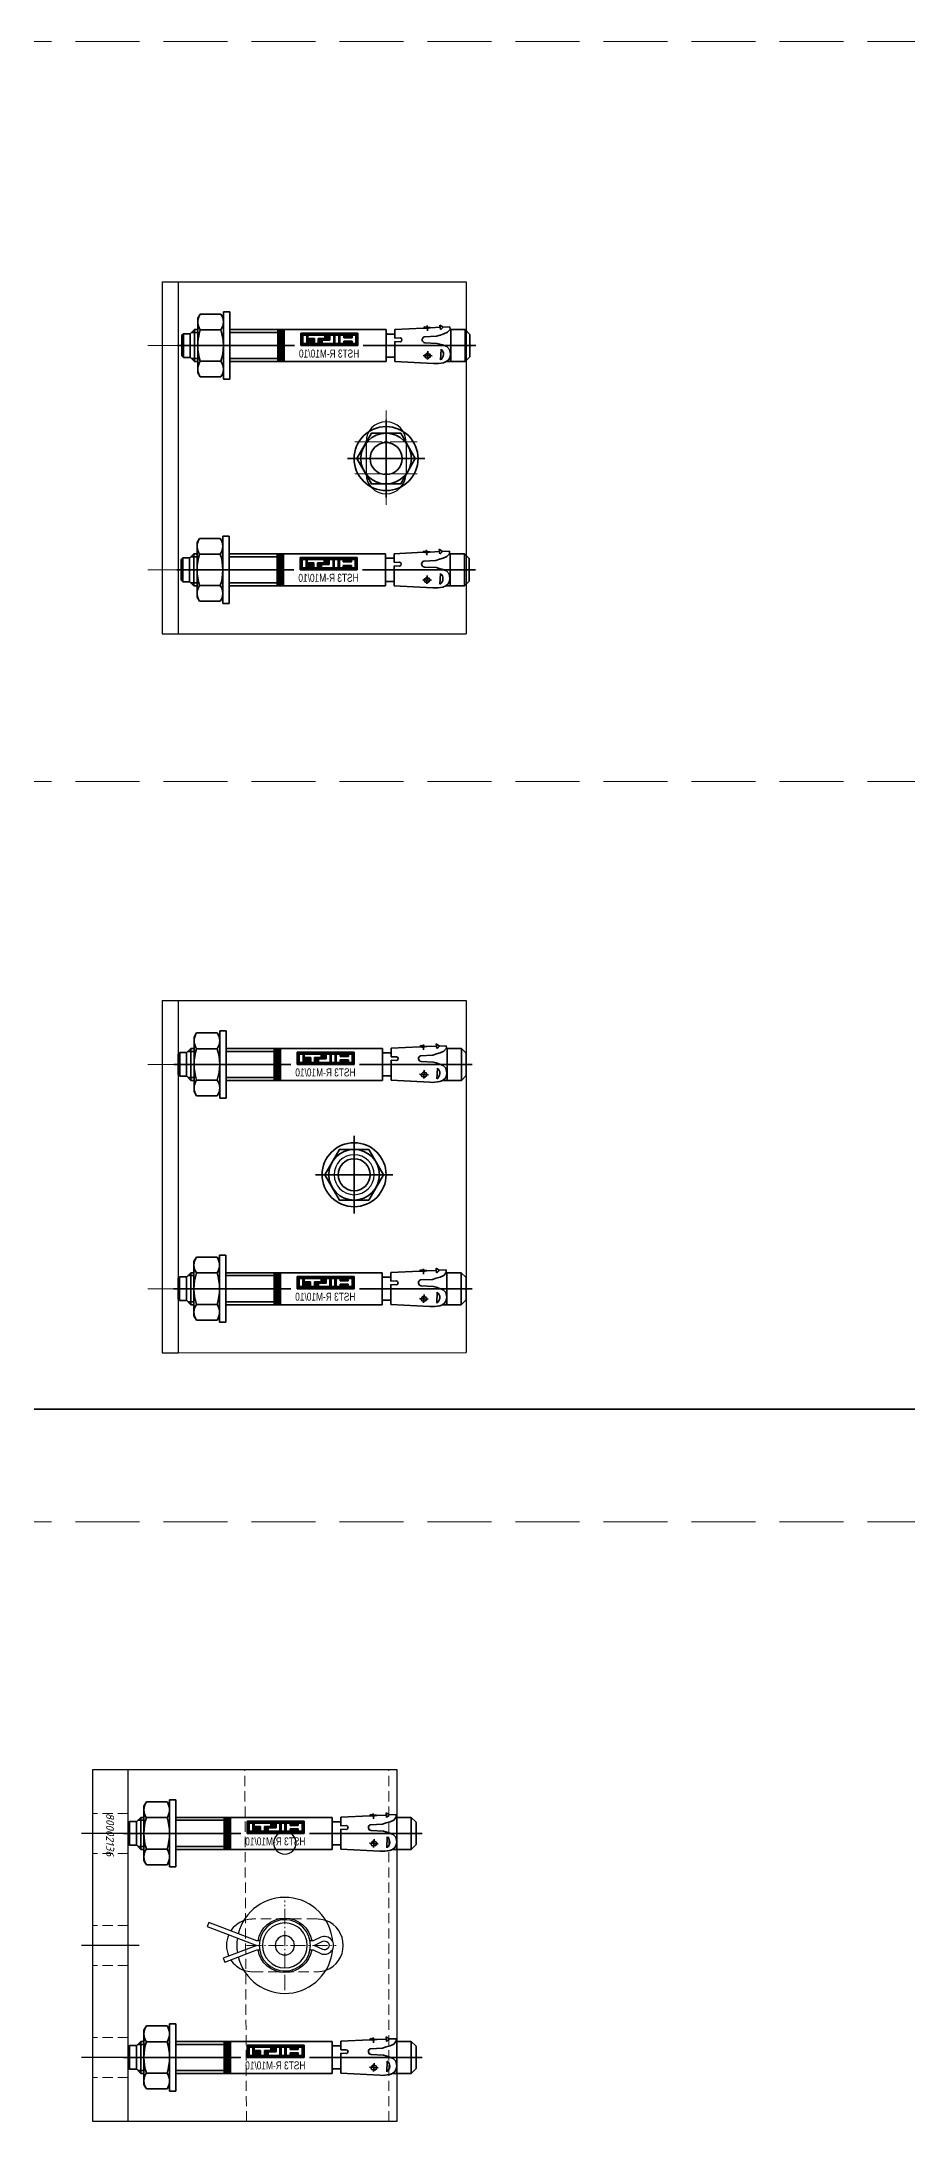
# Model space of a CAD drawing. Header units: millimetres. Extents: x -29692 to 34729, y -8412 to 43293.
# Drawn here: x -9580 to -9309, y -223 to 427 of the extents above; entities that cross this region are included whole.
import ezdxf
from ezdxf.enums import TextEntityAlignment as Align

# ---------------------------------------------------------------- set-up
doc = ezdxf.new("R2010")
doc.units = ezdxf.units.MM
for name, pattern in [('ACAD_ISO10W100', [18, 12, -3, 0, -3]), ('CENTER2', [28.575, 19.05, -3.175, 3.175, -3.175]), ('gen7a', [6.875, 4.75, -0.875, 0.375, -0.875]), ('HIDDEN2', [4.7625, 3.175, -1.5875]), ('JIS_02_4.0', [5.5, 4, -1.5])]:
    doc.linetypes.add(name, pattern=pattern)
doc.layers.get('Defpoints').update_dxf_attribs({"color": 4, "lineweight": 35})
for name, color, linetype, lineweight in [('_0_001_Профили', 150, 'Continuous', 35), ('_MB_hidden_0.09', 125, 'HIDDEN2', 9), ('_MB_osie_0.09', 51, 'gen7a', 9)]:
    doc.layers.add(name, color=color, linetype=linetype, lineweight=lineweight)
doc.layers.add('_0_007_Кронштейны_01', color=30, linetype='Continuous')
doc.layers.add('_0_023 _Линия_04', color=96, linetype='JIS_02_4.0', lineweight=9, plot=False)
doc.styles.add('_DZ_2.5', font='isocpeui.ttf', dxfattribs={"height": 2.5})
doc.styles.add('_DZ_3.2', font='isocpeui.ttf', dxfattribs={"height": 3.2})
doc.styles.get("Standard").update_dxf_attribs({"font": 'arial.ttf'})
doc.linetypes.add('PSK_Weld_09', pattern='A,1.499999,1e-06,[130,ltypeshp.shx,S=0.75,R=0,X=0,Y=0.75],0', length=1.5)

# ---------------------------------------------------------------- blocks, each defined once
blk = doc.blocks.new('*U245')
at = {"layer": '_0_007_Кронштейны_01', "color": 0, "linetype": 'ACAD_ISO10W100', "lineweight": 5, "transparency": 16777216}
for p, q in [((0, 1.25), (0, 9.75)), ((-9.75, 0), (-1.25, 0)), ((1.25, 0), (9.75, 0)), ((0, -9.75), (0, -1.25))]:
    blk.add_line(p, q, dxfattribs=at)
at = {"layer": '_0_007_Кронштейны_01', "color": 0, "linetype": 'Continuous', "lineweight": 5, "transparency": 16777216}
for p, q in [((-0.625, 0), (0.625, 0)), ((0, -0.625), (0, 0.625))]:
    blk.add_line(p, q, dxfattribs=at)
blk = doc.blocks.new('*U246')
at = {"layer": '_0_007_Кронштейны_01', "color": 0, "linetype": 'ACAD_ISO10W100', "lineweight": 5, "transparency": 16777216}
for p, q in [((0, 1.25), (0, 9.75)), ((-9.75, 0), (-1.25, 0)), ((1.25, 0), (9.75, 0)), ((0, -9.75), (0, -1.25))]:
    blk.add_line(p, q, dxfattribs=at)
at = {"layer": '_0_007_Кронштейны_01', "color": 0, "linetype": 'Continuous', "lineweight": 5, "transparency": 16777216}
for p, q in [((-0.625, 0), (0.625, 0)), ((0, -0.625), (0, 0.625))]:
    blk.add_line(p, q, dxfattribs=at)
blk = doc.blocks.new('80002132_95мм_Б1')
at = {"layer": '_0_007_Кронштейны_01'}
for p, q in [((4.48, 110.05), (99.44, 110.05)), ((68.19, 60.02), (68.19, 50.02)), ((80.69, 60.02), (80.69, 50.02)), ((4.44, 0), (99.44, 0.05)), ((4.44, 0), (9.44, 0))]:
    blk.add_line(p, q, dxfattribs=at)
at = {"layer": '_0_007_Кронштейны_01', "color": 3, "linetype": 'ACAD_ISO10W100', "lineweight": 5}
for p, q in [((0.02, 90.09), (16.78, 90.1)), ((0.02, 20.02), (16.78, 20.01))]:
    blk.add_line(p, q, dxfattribs=at)
at = {"layer": '_0_007_Кронштейны_01'}
for points in [[(4.48, 110.05), (4.44, 0)], [(9.48, 110.05), (9.44, 0)], [(99.44, 110.05), (99.44, 0.05)]]:
    blk.add_lwpolyline(points, dxfattribs=at)
at = {"layer": '_0_007_Кронштейны_01', "linetype": 'PSK_Weld_09'}
blk.add_lwpolyline([(9.48, 110.05), (9.44, 0)], dxfattribs=at)
at = {"layer": '_0_007_Кронштейны_01'}
for centre, start, end in [((74.44, 60.02), 0, 180), ((74.44, 50.02), 180, 0)]:
    blk.add_arc(centre, 6.25, start, end, dxfattribs=at)
at = {"layer": '_0_007_Кронштейны_01', "color": 3, "linetype": 'ACAD_ISO10W100', "lineweight": 5}
for name, p in [('*U245', (74.44, 60.02)), ('*U246', (74.44, 50.02))]:
    blk.add_blockref(name, p, dxfattribs=at)
blk = doc.blocks.new('*U346')
at = {"layer": '_0_007_Кронштейны_01', "color": 0, "linetype": 'ACAD_ISO10W100', "lineweight": 5, "transparency": 16777216}
for p, q in [((0, 1.25), (0, 9.75)), ((-9.75, 0), (-1.25, 0)), ((1.25, 0), (9.75, 0)), ((0, -9.75), (0, -1.25))]:
    blk.add_line(p, q, dxfattribs=at)
at = {"layer": '_0_007_Кронштейны_01', "color": 0, "linetype": 'Continuous', "lineweight": 5, "transparency": 16777216}
for p, q in [((-0.625, 0), (0.625, 0)), ((0, -0.625), (0, 0.625))]:
    blk.add_line(p, q, dxfattribs=at)
blk = doc.blocks.new('80002135_95мм_Б1')
at = {"layer": '_0_007_Кронштейны_01'}
for p, q in [((0.04, 110.05), (95, 110.05)), ((0, 0), (95, 0.05)), ((0, 0), (5, 0))]:
    blk.add_line(p, q, dxfattribs=at)
at = {"layer": '_0_007_Кронштейны_01', "color": 3, "linetype": 'ACAD_ISO10W100', "lineweight": 5}
for p, q in [((-4.41, 90.09), (12.34, 90.1)), ((-4.41, 20.01), (12.34, 20.01))]:
    blk.add_line(p, q, dxfattribs=at)
at = {"layer": '_0_007_Кронштейны_01'}
for points in [[(0.04, 110.05), (0, 0)], [(5.04, 110.05), (5, 0)], [(95, 110.05), (95, 0.05)]]:
    blk.add_lwpolyline(points, dxfattribs=at)
at = {"layer": '_0_007_Кронштейны_01', "linetype": 'PSK_Weld_09'}
blk.add_lwpolyline([(5.04, 110.05), (5, 0)], dxfattribs=at)
at = {"layer": '_0_007_Кронштейны_01'}
for start, end in [(0, 180), (180, 0)]:
    blk.add_arc((60.02, 55.62), 6.25, start, end, dxfattribs=at)
at = {"layer": '_0_007_Кронштейны_01', "color": 3, "linetype": 'ACAD_ISO10W100', "lineweight": 5}
blk.add_blockref('*U346', (60.02, 55.62), dxfattribs=at)
blk = doc.blocks.new('*U1012')
at = {"color": 0, "linetype": 'ByBlock', "lineweight": -2}
for p, q in [((-10, 8.5), (-9.24, 9.82)), ((-10, -8.5), (-10, 8.5)), ((-2.76, 9.82), (-9.24, 9.82)), ((-2, 8.5), (-2.76, 9.82)), ((0, 10.5), (-2, 10.5)), ((-2, -10.5), (-2, 10.5)), ((0, -10.5), (0, 10.5)), ((-16.36, 0), (20.25, 0)), ((-14.98, 3.2), (-14.48, 3.7)), ((-14.98, 3.2), (-14.98, -3.2)), ((-14.48, 3.7), (-12.38, 3.7)), ((-14.48, -3.7), (-14.48, 3.7)), ((-11, 5), (-12.38, 3.62)), ((-12.38, 3.62), (-12.38, -3.62)), ((0, 0), (-12, 0)), ((-11.92, 4.08), (-10, 4.08)), ((-11, 5), (-11, -5)), ((-10, 5), (-11, 5)), ((-2.76, 4.91), (-9.24, 4.91)), ((48.82, 5), (0, 5)), ((0, 4.08), (15.02, 4.08)), ((15.02, 4.9), (15.12, 5)), ((15.27, 5), (15.02, 4.75)), ((15.02, 4.61), (15.41, 5)), ((15.55, 5), (15.02, 4.47)), ((15.02, 4.33), (15.69, 5)), ((15.83, 5), (15.02, 4.19)), ((15.02, 4.05), (15.97, 5)), ((16.11, 5), (15.02, 3.91)), ((15.02, 3.76), (16.26, 5)), ((16.4, 5), (15.02, 3.62)), ((15.02, 3.48), (16.54, 5)), ((16.68, 5), (15.02, 3.34)), ((15.02, 3.2), (16.82, 5)), ((16.96, 5), (15.02, 3.06)), ((15.02, 5), (15.02, -5)), ((15.02, 2.92), (17.02, 4.92)), ((17.02, 4.78), (15.02, 2.78)), ((15.02, 2.63), (17.02, 4.63)), ((17.02, 4.49), (15.02, 2.49)), ((15.02, 2.35), (17.02, 4.35)), ((17.02, 4.21), (15.02, 2.21)), ((15.02, 2.07), (17.02, 4.07)), ((17.02, 3.93), (15.02, 1.93)), ((15.02, 1.79), (17.02, 3.79)), ((17.02, 3.64), (15.02, 1.64)), ((15.02, 1.5), (17.02, 3.5)), ((17.02, 3.36), (15.02, 1.36)), ((15.02, 1.22), (17.02, 3.22)), ((17.02, 3.08), (15.02, 1.08)), ((15.02, 0.94), (17.02, 2.94)), ((17.02, 2.8), (15.02, 0.8)), ((15.02, 0.65), (17.02, 2.65)), ((17.02, 2.51), (15.02, 0.51)), ((15.02, 0.37), (17.02, 2.37)), ((17.02, 2.23), (15.02, 0.23)), ((15.02, 0.09), (17.02, 2.09)), ((17.02, 1.95), (15.02, -0.05)), ((15.02, -0.19), (17.02, 1.81)), ((17.02, 1.66), (15.02, -0.34)), ((15.02, -0.48), (17.02, 1.52)), ((17.02, 1.38), (15.02, -0.62)), ((15.02, -0.76), (17.02, 1.24)), ((17.02, 1.1), (15.02, -0.9)), ((15.02, -1.04), (17.02, 0.96)), ((17.02, 0.82), (15.02, -1.18)), ((15.02, -1.33), (17.02, 0.67)), ((17.02, 0.53), (15.02, -1.47)), ((15.02, -1.61), (17.02, 0.39)), ((17.02, 0.25), (15.02, -1.75)), ((15.02, -1.89), (17.02, 0.11)), ((17.02, 5), (17.02, -5)), ((48.82, 5), (48.82, -5)), ((48.82, -3.99), (48.82, 3.99)), ((51.55, 3.6), (49.2, 3.6)), ((63.67, 5.59), (51.55, 4.96)), ((51.55, -1.28), (51.55, 4.96)), ((63.2, 3.24), (60.47, 3.1)), ((61.89, 1.78), (61.75, 4.41)), ((66.01, 1.13), (65.84, 4.48)), ((73.52, 5), (67.73, 5)), ((69.03, 5), (69.03, -5)), ((75.02, 3.5), (73.52, 5)), ((73.52, -5), (73.52, 5)), ((75.02, -3.5), (75.02, 3.5)), ((-14.48, -3.7), (-14.98, -3.2)), ((-14.48, -3.7), (-12.38, -3.7)), ((-11, -5), (-12.38, -3.62)), ((-11.92, -4.08), (-10, -4.08)), ((-10, -5), (-11, -5)), ((-2.76, -4.91), (-9.24, -4.91)), ((0, -4.08), (15.02, -4.08)), ((48.82, -5), (0, -5)), ((17.02, -0.03), (15.02, -2.03)), ((15.02, -2.17), (17.02, -0.17)), ((17.02, -0.32), (15.02, -2.32)), ((15.02, -2.46), (17.02, -0.46)), ((17.02, -0.6), (15.02, -2.6)), ((15.02, -2.74), (17.02, -0.74)), ((17.02, -0.88), (15.02, -2.88)), ((15.02, -3.02), (17.02, -1.02)), ((17.02, -1.16), (15.02, -3.16)), ((15.02, -3.31), (17.02, -1.31)), ((17.02, -1.45), (15.02, -3.45)), ((15.02, -3.59), (17.02, -1.59)), ((17.02, -1.73), (15.02, -3.73)), ((15.02, -3.87), (17.02, -1.87)), ((17.02, -2.01), (15.02, -4.01)), ((15.02, -4.15), (17.02, -2.15)), ((17.02, -2.3), (15.02, -4.3)), ((15.02, -4.44), (17.02, -2.44)), ((17.02, -2.58), (15.02, -4.58)), ((15.02, -4.72), (17.02, -2.72)), ((17.02, -2.86), (15.02, -4.86)), ((15.02, -5), (17.02, -3)), ((17.02, -3.14), (15.16, -5)), ((15.31, -5), (17.02, -3.29)), ((17.02, -3.43), (15.45, -5)), ((15.59, -5), (17.02, -3.57)), ((17.02, -3.71), (15.73, -5)), ((15.87, -5), (17.02, -3.85)), ((17.02, -3.99), (16.01, -5)), ((16.15, -5), (17.02, -4.13)), ((17.02, -4.28), (16.3, -5)), ((16.44, -5), (17.02, -4.42)), ((17.02, -4.56), (16.58, -5)), ((16.72, -5), (17.02, -4.7)), ((17.02, -4.84), (16.86, -5)), ((17, -5), (17.02, -4.98)), ((40.04, 0), (22.2, 0)), ((22.2, 0), (22.2, -3.84)), ((40.04, -3.84), (22.2, -3.84)), ((22.21, -3.84), (22.21, 0)), ((22.28, 0), (22.28, -3.84)), ((22.34, -3.84), (22.34, 0)), ((22.41, 0), (22.41, -3.84)), ((22.47, -3.84), (22.47, 0)), ((22.53, 0), (22.53, -3.84)), ((22.6, -3.84), (22.6, 0)), ((22.66, 0), (22.66, -3.84)), ((22.73, -3.84), (22.73, 0)), ((22.79, 0), (22.79, -3.84)), ((24.04, -0.64), (22.84, -0.64)), ((22.84, -0.64), (22.84, -3.2)), ((24.04, -3.2), (22.84, -3.2)), ((22.85, -0.64), (22.85, 0)), ((22.85, -3.84), (22.85, -3.2)), ((22.92, 0), (22.92, -0.64)), ((22.92, -3.2), (22.92, -3.84)), ((22.98, -0.64), (22.98, 0)), ((22.98, -3.84), (22.98, -3.2)), ((23.05, 0), (23.05, -0.64)), ((23.05, -3.2), (23.05, -3.84)), ((23.11, -0.64), (23.11, 0)), ((23.11, -3.84), (23.11, -3.2)), ((23.17, 0), (23.17, -0.64)), ((23.17, -3.2), (23.17, -3.84)), ((23.24, -0.64), (23.24, 0)), ((23.24, -3.84), (23.24, -3.2)), ((23.3, 0), (23.3, -0.64)), ((23.3, -3.2), (23.3, -3.84)), ((23.37, -0.64), (23.37, 0)), ((23.37, -3.84), (23.37, -3.2)), ((23.43, 0), (23.43, -0.64)), ((23.43, -3.2), (23.43, -3.84)), ((23.49, -0.64), (23.49, 0)), ((23.49, -3.84), (23.49, -3.2)), ((23.56, 0), (23.56, -0.64)), ((23.56, -3.2), (23.56, -3.84)), ((23.62, -0.64), (23.62, 0)), ((23.62, -3.84), (23.62, -3.2)), ((23.69, 0), (23.69, -0.64)), ((23.69, -3.2), (23.69, -3.84)), ((23.75, -0.64), (23.75, 0)), ((23.75, -3.84), (23.75, -3.2)), ((23.81, 0), (23.81, -0.64)), ((23.81, -3.2), (23.81, -3.84)), ((23.88, -0.64), (23.88, 0)), ((23.88, -3.84), (23.88, -3.2)), ((23.94, 0), (23.94, -0.64)), ((23.94, -3.2), (23.94, -3.84)), ((24.01, -0.64), (24.01, 0)), ((24.01, -3.84), (24.01, -3.2)), ((24.04, -0.64), (24.04, -3.2)), ((24.07, 0), (24.07, -3.84)), ((24.13, -3.84), (24.13, 0)), ((24.2, 0), (24.2, -3.84)), ((24.26, -3.84), (24.26, 0)), ((24.33, 0), (24.33, -3.84)), ((24.39, -3.84), (24.39, 0)), ((24.42, -2.15), (24.42, -3.2)), ((26.45, -2.15), (24.42, -2.15)), ((29.69, -3.2), (24.42, -3.2)), ((24.45, 0), (24.45, -2.15)), ((24.45, -3.2), (24.45, -3.84)), ((24.52, -2.15), (24.52, 0)), ((24.52, -3.84), (24.52, -3.2)), ((24.58, 0), (24.58, -2.15)), ((24.58, -3.2), (24.58, -3.84)), ((24.65, -2.15), (24.65, 0)), ((24.65, -3.84), (24.65, -3.2)), ((24.71, 0), (24.71, -2.15)), ((24.71, -3.2), (24.71, -3.84)), ((24.77, -2.15), (24.77, 0)), ((24.77, -3.84), (24.77, -3.2)), ((24.84, 0), (24.84, -2.15)), ((24.84, -3.2), (24.84, -3.84)), ((24.9, -2.15), (24.9, 0)), ((24.9, -3.84), (24.9, -3.2)), ((24.97, 0), (24.97, -2.15)), ((24.97, -3.2), (24.97, -3.84)), ((25.03, -2.15), (25.03, 0)), ((25.03, -3.84), (25.03, -3.2)), ((25.09, 0), (25.09, -2.15)), ((25.09, -3.2), (25.09, -3.84)), ((25.16, -2.15), (25.16, 0)), ((25.16, -3.84), (25.16, -3.2)), ((25.22, 0), (25.22, -2.15)), ((25.22, -3.2), (25.22, -3.84)), ((25.29, -2.15), (25.29, 0)), ((25.29, -3.84), (25.29, -3.2)), ((25.35, 0), (25.35, -2.15)), ((25.35, -3.2), (25.35, -3.84)), ((25.41, -2.15), (25.41, 0)), ((25.41, -3.84), (25.41, -3.2)), ((25.48, 0), (25.48, -2.15)), ((25.48, -3.2), (25.48, -3.84)), ((25.54, -2.15), (25.54, 0)), ((25.54, -3.84), (25.54, -3.2)), ((25.61, 0), (25.61, -2.15)), ((25.61, -3.2), (25.61, -3.84)), ((25.67, -2.15), (25.67, 0)), ((25.67, -3.84), (25.67, -3.2)), ((25.73, 0), (25.73, -2.15)), ((25.73, -3.2), (25.73, -3.84)), ((25.8, -2.15), (25.8, 0)), ((25.8, -3.84), (25.8, -3.2)), ((25.86, 0), (25.86, -2.15)), ((25.86, -3.2), (25.86, -3.84)), ((25.93, -2.15), (25.93, 0)), ((25.93, -3.84), (25.93, -3.2)), ((25.99, 0), (25.99, -2.15)), ((25.99, -3.2), (25.99, -3.84)), ((26.05, -2.15), (26.05, 0)), ((26.05, -3.84), (26.05, -3.2)), ((26.12, 0), (26.12, -2.15)), ((26.12, -3.2), (26.12, -3.84)), ((26.18, -2.15), (26.18, 0)), ((26.18, -3.84), (26.18, -3.2)), ((26.25, 0), (26.25, -2.15)), ((26.25, -3.2), (26.25, -3.84)), ((26.31, -2.15), (26.31, 0)), ((26.31, -3.84), (26.31, -3.2)), ((26.37, 0), (26.37, -2.15)), ((26.37, -3.2), (26.37, -3.84)), ((26.44, -2.15), (26.44, 0)), ((26.44, -3.84), (26.44, -3.2)), ((26.45, -0.64), (26.45, -2.15)), ((27.65, -0.64), (26.45, -0.64)), ((26.5, 0), (26.5, -0.64)), ((26.5, -3.2), (26.5, -3.84)), ((26.57, -0.64), (26.57, 0)), ((26.57, -3.84), (26.57, -3.2)), ((26.63, 0), (26.63, -0.64)), ((26.63, -3.2), (26.63, -3.84)), ((26.69, -0.64), (26.69, 0)), ((26.69, -3.84), (26.69, -3.2)), ((26.76, 0), (26.76, -0.64)), ((26.76, -3.2), (26.76, -3.84)), ((26.82, -0.64), (26.82, 0)), ((26.82, -3.84), (26.82, -3.2)), ((26.89, 0), (26.89, -0.64)), ((26.89, -3.2), (26.89, -3.84)), ((26.95, -0.64), (26.95, 0)), ((26.95, -3.84), (26.95, -3.2)), ((27.01, 0), (27.01, -0.64)), ((27.01, -3.2), (27.01, -3.84)), ((27.08, -0.64), (27.08, 0)), ((27.08, -3.84), (27.08, -3.2)), ((27.14, 0), (27.14, -0.64)), ((27.14, -3.2), (27.14, -3.84)), ((27.21, -0.64), (27.21, 0)), ((27.21, -3.84), (27.21, -3.2)), ((27.27, 0), (27.27, -0.64)), ((27.27, -3.2), (27.27, -3.84)), ((27.33, -0.64), (27.33, 0)), ((27.33, -3.84), (27.33, -3.2)), ((27.4, 0), (27.4, -0.64)), ((27.4, -3.2), (27.4, -3.84)), ((27.46, -0.64), (27.46, 0)), ((27.46, -3.84), (27.46, -3.2)), ((27.53, 0), (27.53, -0.64)), ((27.53, -3.2), (27.53, -3.84)), ((27.59, -0.64), (27.59, 0)), ((27.59, -3.84), (27.59, -3.2)), ((27.65, 0), (27.65, -0.64)), ((27.65, -0.64), (27.65, -2.15)), ((29.69, -2.15), (27.65, -2.15)), ((27.65, -3.2), (27.65, -3.84)), ((27.72, -2.15), (27.72, 0)), ((27.72, -3.84), (27.72, -3.2)), ((27.78, 0), (27.78, -2.15)), ((27.78, -3.2), (27.78, -3.84)), ((27.85, -2.15), (27.85, 0)), ((27.85, -3.84), (27.85, -3.2)), ((27.91, 0), (27.91, -2.15)), ((27.91, -3.2), (27.91, -3.84)), ((27.97, -2.15), (27.97, 0)), ((27.97, -3.84), (27.97, -3.2)), ((28.04, 0), (28.04, -2.15)), ((28.04, -3.2), (28.04, -3.84)), ((28.1, -2.15), (28.1, 0)), ((28.1, -3.84), (28.1, -3.2)), ((28.17, 0), (28.17, -2.15)), ((28.17, -3.2), (28.17, -3.84)), ((28.23, -2.15), (28.23, 0)), ((28.23, -3.84), (28.23, -3.2)), ((28.29, 0), (28.29, -2.15)), ((28.29, -3.2), (28.29, -3.84)), ((28.36, -2.15), (28.36, 0)), ((28.36, -3.84), (28.36, -3.2)), ((28.42, 0), (28.42, -2.15)), ((28.42, -3.2), (28.42, -3.84)), ((28.49, -2.15), (28.49, 0)), ((28.49, -3.84), (28.49, -3.2)), ((28.55, 0), (28.55, -2.15)), ((28.55, -3.2), (28.55, -3.84)), ((28.61, -2.15), (28.61, 0)), ((28.61, -3.84), (28.61, -3.2)), ((28.68, 0), (28.68, -2.15)), ((28.68, -3.2), (28.68, -3.84)), ((28.74, -2.15), (28.74, 0)), ((28.74, -3.84), (28.74, -3.2)), ((28.81, 0), (28.81, -2.15)), ((28.81, -3.2), (28.81, -3.84)), ((28.86, -0.64), (28.86, -1.69)), ((32.47, -0.64), (28.86, -0.64)), ((28.86, -1.69), (31.27, -1.69)), ((28.87, -0.64), (28.87, 0)), ((28.87, -2.15), (28.87, -1.69)), ((28.87, -3.84), (28.87, -3.2)), ((28.93, 0), (28.93, -0.64)), ((28.93, -1.69), (28.93, -2.15)), ((28.93, -3.2), (28.93, -3.84)), ((29, -0.64), (29, 0)), ((29, -2.15), (29, -1.69)), ((29, -3.84), (29, -3.2)), ((29.06, 0), (29.06, -0.64)), ((29.06, -1.69), (29.06, -2.15)), ((29.06, -3.2), (29.06, -3.84)), ((29.13, -0.64), (29.13, 0)), ((29.13, -2.15), (29.13, -1.69)), ((29.13, -3.84), (29.13, -3.2)), ((29.19, 0), (29.19, -0.64)), ((29.19, -1.69), (29.19, -2.15)), ((29.19, -3.2), (29.19, -3.84)), ((29.25, -0.64), (29.25, 0)), ((29.25, -2.15), (29.25, -1.69)), ((29.25, -3.84), (29.25, -3.2)), ((29.32, 0), (29.32, -0.64)), ((29.32, -1.69), (29.32, -2.15)), ((29.32, -3.2), (29.32, -3.84)), ((29.38, -0.64), (29.38, 0)), ((29.38, -2.15), (29.38, -1.69)), ((29.38, -3.84), (29.38, -3.2)), ((29.45, 0), (29.45, -0.64)), ((29.45, -1.69), (29.45, -2.15)), ((29.45, -3.2), (29.45, -3.84)), ((29.51, -0.64), (29.51, 0)), ((29.51, -2.15), (29.51, -1.69)), ((29.51, -3.84), (29.51, -3.2)), ((29.57, 0), (29.57, -0.64)), ((29.57, -1.69), (29.57, -2.15)), ((29.57, -3.2), (29.57, -3.84)), ((29.64, -0.64), (29.64, 0)), ((29.64, -2.15), (29.64, -1.69)), ((29.64, -3.84), (29.64, -3.2)), ((29.69, -2.15), (29.69, -3.2)), ((29.7, 0), (29.7, -0.64)), ((29.7, -1.69), (29.7, -3.84)), ((29.77, -0.64), (29.77, 0)), ((29.77, -3.84), (29.77, -1.69)), ((29.83, 0), (29.83, -0.64)), ((29.83, -1.69), (29.83, -3.84)), ((29.89, -0.64), (29.89, 0)), ((29.89, -3.84), (29.89, -1.69)), ((29.96, 0), (29.96, -0.64)), ((29.96, -1.69), (29.96, -3.84)), ((30.02, -0.64), (30.02, 0)), ((30.02, -3.84), (30.02, -1.69)), ((30.09, 0), (30.09, -0.64)), ((30.09, -1.69), (30.09, -3.84)), ((30.15, -0.64), (30.15, 0)), ((30.15, -3.84), (30.15, -1.69)), ((30.21, 0), (30.21, -0.64)), ((30.21, -1.69), (30.21, -3.84)), ((30.28, -0.64), (30.28, 0)), ((30.28, -3.84), (30.28, -1.69)), ((30.34, 0), (30.34, -0.64)), ((30.34, -1.69), (30.34, -3.84)), ((30.41, -0.64), (30.41, 0)), ((30.41, -3.84), (30.41, -1.69)), ((30.47, 0), (30.47, -0.64)), ((30.47, -1.69), (30.47, -3.84)), ((30.53, -0.64), (30.53, 0)), ((30.53, -3.84), (30.53, -1.69)), ((30.6, 0), (30.6, -0.64)), ((30.6, -1.69), (30.6, -3.84)), ((30.66, -0.64), (30.66, 0)), ((30.66, -3.84), (30.66, -1.69)), ((30.73, 0), (30.73, -0.64)), ((30.73, -1.69), (30.73, -3.84)), ((30.79, -0.64), (30.79, 0)), ((30.79, -3.84), (30.79, -1.69)), ((30.85, 0), (30.85, -0.64)), ((30.85, -1.69), (30.85, -3.84)), ((30.92, -0.64), (30.92, 0)), ((30.92, -3.84), (30.92, -1.69)), ((30.98, 0), (30.98, -0.64)), ((30.98, -1.69), (30.98, -3.84)), ((31.05, -0.64), (31.05, 0)), ((31.05, -3.84), (31.05, -1.69)), ((31.11, 0), (31.11, -0.64)), ((31.11, -1.69), (31.11, -3.84)), ((31.17, -0.64), (31.17, 0)), ((31.17, -3.84), (31.17, -1.69)), ((31.24, 0), (31.24, -0.64)), ((31.24, -1.69), (31.24, -3.84)), ((31.27, -1.69), (31.27, -3.2)), ((32.47, -3.2), (31.27, -3.2)), ((31.3, -0.64), (31.3, 0)), ((31.3, -3.84), (31.3, -3.2)), ((31.37, 0), (31.37, -0.64)), ((31.37, -3.2), (31.37, -3.84)), ((31.43, -0.64), (31.43, 0)), ((31.43, -3.84), (31.43, -3.2)), ((31.49, 0), (31.49, -0.64)), ((31.49, -3.2), (31.49, -3.84)), ((31.56, -0.64), (31.56, 0)), ((31.56, -3.84), (31.56, -3.2)), ((31.62, 0), (31.62, -0.64)), ((31.62, -3.2), (31.62, -3.84)), ((31.69, -0.64), (31.69, 0)), ((31.69, -3.84), (31.69, -3.2)), ((31.75, 0), (31.75, -0.64)), ((31.75, -3.2), (31.75, -3.84)), ((31.81, -0.64), (31.81, 0)), ((31.81, -3.84), (31.81, -3.2)), ((31.88, 0), (31.88, -0.64)), ((31.88, -3.2), (31.88, -3.84)), ((31.94, -0.64), (31.94, 0)), ((31.94, -3.84), (31.94, -3.2)), ((32.01, 0), (32.01, -0.64)), ((32.01, -3.2), (32.01, -3.84)), ((32.07, -0.64), (32.07, 0)), ((32.07, -3.84), (32.07, -3.2)), ((32.13, 0), (32.13, -0.64)), ((32.13, -3.2), (32.13, -3.84)), ((32.2, -0.64), (32.2, 0)), ((32.2, -3.84), (32.2, -3.2)), ((32.26, 0), (32.26, -0.64)), ((32.26, -3.2), (32.26, -3.84)), ((32.33, -0.64), (32.33, 0)), ((32.33, -3.84), (32.33, -3.2)), ((32.39, 0), (32.39, -0.64)), ((32.39, -3.2), (32.39, -3.84)), ((32.45, -0.64), (32.45, 0)), ((32.45, -3.84), (32.45, -3.2)), ((32.47, -0.64), (32.47, -3.2)), ((32.52, 0), (32.52, -3.84)), ((32.58, -3.84), (32.58, 0)), ((32.65, 0), (32.65, -3.84)), ((32.71, -3.84), (32.71, 0)), ((32.77, 0), (32.77, -3.84)), ((32.84, -3.84), (32.84, 0)), ((32.85, -0.64), (32.85, -3.2)), ((34.05, -0.64), (32.85, -0.64)), ((34.05, -3.2), (32.85, -3.2)), ((32.9, 0), (32.9, -0.64)), ((32.9, -3.2), (32.9, -3.84)), ((32.97, -0.64), (32.97, 0)), ((32.97, -3.84), (32.97, -3.2)), ((33.03, 0), (33.03, -0.64)), ((33.03, -3.2), (33.03, -3.84)), ((33.09, -0.64), (33.09, 0)), ((33.09, -3.84), (33.09, -3.2)), ((33.16, 0), (33.16, -0.64)), ((33.16, -3.2), (33.16, -3.84)), ((33.22, -0.64), (33.22, 0)), ((33.22, -3.84), (33.22, -3.2)), ((33.29, 0), (33.29, -0.64)), ((33.29, -3.2), (33.29, -3.84)), ((33.35, -0.64), (33.35, 0)), ((33.35, -3.84), (33.35, -3.2)), ((33.41, 0), (33.41, -0.64)), ((33.41, -3.2), (33.41, -3.84)), ((33.48, -0.64), (33.48, 0)), ((33.48, -3.84), (33.48, -3.2)), ((33.54, 0), (33.54, -0.64)), ((33.54, -3.2), (33.54, -3.84)), ((33.61, -0.64), (33.61, 0)), ((33.61, -3.84), (33.61, -3.2)), ((33.67, 0), (33.67, -0.64)), ((33.67, -3.2), (33.67, -3.84)), ((33.73, -0.64), (33.73, 0)), ((33.73, -3.84), (33.73, -3.2)), ((33.8, 0), (33.8, -0.64)), ((33.8, -3.2), (33.8, -3.84)), ((33.86, -0.64), (33.86, 0)), ((33.86, -3.84), (33.86, -3.2)), ((33.93, 0), (33.93, -0.64)), ((33.93, -3.2), (33.93, -3.84)), ((33.99, -0.64), (33.99, 0)), ((33.99, -3.84), (33.99, -3.2)), ((34.05, 0), (34.05, -0.64)), ((34.05, -0.64), (34.05, -3.2)), ((34.05, -3.2), (34.05, -3.84)), ((34.12, -3.84), (34.12, 0)), ((34.18, 0), (34.18, -3.84)), ((34.25, -3.84), (34.25, 0)), ((34.31, 0), (34.31, -3.84)), ((34.37, -3.84), (34.37, 0)), ((34.43, -0.64), (34.43, -3.2)), ((35.64, -0.64), (34.43, -0.64)), ((35.64, -3.2), (34.43, -3.2)), ((34.44, 0), (34.44, -0.64)), ((34.44, -3.2), (34.44, -3.84)), ((34.5, -0.64), (34.5, 0)), ((34.5, -3.84), (34.5, -3.2)), ((34.57, 0), (34.57, -0.64)), ((34.57, -3.2), (34.57, -3.84)), ((34.63, -0.64), (34.63, 0)), ((34.63, -3.84), (34.63, -3.2)), ((34.69, 0), (34.69, -0.64)), ((34.69, -3.2), (34.69, -3.84)), ((34.76, -0.64), (34.76, 0)), ((34.76, -3.84), (34.76, -3.2)), ((34.82, 0), (34.82, -0.64)), ((34.82, -3.2), (34.82, -3.84)), ((34.89, -0.64), (34.89, 0)), ((34.89, -3.84), (34.89, -3.2)), ((34.95, 0), (34.95, -0.64)), ((34.95, -3.2), (34.95, -3.84)), ((35.01, -0.64), (35.01, 0)), ((35.01, -3.84), (35.01, -3.2)), ((35.08, 0), (35.08, -0.64)), ((35.08, -3.2), (35.08, -3.84)), ((35.14, -0.64), (35.14, 0)), ((35.14, -3.84), (35.14, -3.2)), ((35.21, 0), (35.21, -0.64)), ((35.21, -3.2), (35.21, -3.84)), ((35.27, -0.64), (35.27, 0)), ((35.27, -3.84), (35.27, -3.2)), ((35.33, 0), (35.33, -0.64)), ((35.33, -3.2), (35.33, -3.84)), ((35.4, -0.64), (35.4, 0)), ((35.4, -3.84), (35.4, -3.2)), ((35.46, 0), (35.46, -0.64)), ((35.46, -3.2), (35.46, -3.84)), ((35.53, -0.64), (35.53, 0)), ((35.53, -3.84), (35.53, -3.2)), ((35.59, 0), (35.59, -0.64)), ((35.59, -3.2), (35.59, -3.84)), ((35.64, -1.39), (35.64, -0.64)), ((38.2, -1.39), (35.64, -1.39)), ((35.64, -2.45), (35.64, -3.2)), ((38.2, -2.45), (35.64, -2.45)), ((35.65, -1.39), (35.65, 0)), ((35.65, -3.84), (35.65, -2.45)), ((35.72, 0), (35.72, -1.39)), ((35.72, -2.45), (35.72, -3.84)), ((35.78, -1.39), (35.78, 0)), ((35.78, -3.84), (35.78, -2.45)), ((35.85, 0), (35.85, -1.39)), ((35.85, -2.45), (35.85, -3.84)), ((35.91, -1.39), (35.91, 0)), ((35.91, -3.84), (35.91, -2.45)), ((35.97, 0), (35.97, -1.39)), ((35.97, -2.45), (35.97, -3.84)), ((36.04, -1.39), (36.04, 0)), ((36.04, -3.84), (36.04, -2.45)), ((36.1, 0), (36.1, -1.39)), ((36.1, -2.45), (36.1, -3.84)), ((36.17, -1.39), (36.17, 0)), ((36.17, -3.84), (36.17, -2.45)), ((36.23, 0), (36.23, -1.39)), ((36.23, -2.45), (36.23, -3.84)), ((36.29, -1.39), (36.29, 0)), ((36.29, -3.84), (36.29, -2.45)), ((36.36, 0), (36.36, -1.39)), ((36.36, -2.45), (36.36, -3.84)), ((36.42, -1.39), (36.42, 0)), ((36.42, -3.84), (36.42, -2.45)), ((36.49, 0), (36.49, -1.39)), ((36.49, -2.45), (36.49, -3.84)), ((36.55, -1.39), (36.55, 0)), ((36.55, -3.84), (36.55, -2.45)), ((36.61, 0), (36.61, -1.39)), ((36.61, -2.45), (36.61, -3.84)), ((36.68, -1.39), (36.68, 0)), ((36.68, -3.84), (36.68, -2.45)), ((36.74, 0), (36.74, -1.39)), ((36.74, -2.45), (36.74, -3.84)), ((36.81, -1.39), (36.81, 0)), ((36.81, -3.84), (36.81, -2.45)), ((36.87, 0), (36.87, -1.39)), ((36.87, -2.45), (36.87, -3.84)), ((36.93, -1.39), (36.93, 0)), ((36.93, -3.84), (36.93, -2.45)), ((37, 0), (37, -1.39)), ((37, -2.45), (37, -3.84)), ((37.06, -1.39), (37.06, 0)), ((37.06, -3.84), (37.06, -2.45)), ((37.13, 0), (37.13, -1.39)), ((37.13, -2.45), (37.13, -3.84)), ((37.19, -1.39), (37.19, 0)), ((37.19, -3.84), (37.19, -2.45)), ((37.25, 0), (37.25, -1.39)), ((37.25, -2.45), (37.25, -3.84)), ((37.32, -1.39), (37.32, 0)), ((37.32, -3.84), (37.32, -2.45)), ((37.38, 0), (37.38, -1.39)), ((37.38, -2.45), (37.38, -3.84)), ((37.45, -1.39), (37.45, 0)), ((37.45, -3.84), (37.45, -2.45)), ((37.51, 0), (37.51, -1.39)), ((37.51, -2.45), (37.51, -3.84)), ((37.57, -1.39), (37.57, 0)), ((37.57, -3.84), (37.57, -2.45)), ((37.64, 0), (37.64, -1.39)), ((37.64, -2.45), (37.64, -3.84)), ((37.7, -1.39), (37.7, 0)), ((37.7, -3.84), (37.7, -2.45)), ((37.77, 0), (37.77, -1.39)), ((37.77, -2.45), (37.77, -3.84)), ((37.83, -1.39), (37.83, 0)), ((37.83, -3.84), (37.83, -2.45)), ((37.89, 0), (37.89, -1.39)), ((37.89, -2.45), (37.89, -3.84)), ((37.96, -1.39), (37.96, 0)), ((37.96, -3.84), (37.96, -2.45)), ((38.02, 0), (38.02, -1.39)), ((38.02, -2.45), (38.02, -3.84)), ((38.09, -1.39), (38.09, 0)), ((38.09, -3.84), (38.09, -2.45)), ((38.15, 0), (38.15, -1.39)), ((38.15, -2.45), (38.15, -3.84)), ((38.2, -0.64), (38.2, -1.39)), ((39.4, -0.64), (38.2, -0.64)), ((38.2, -2.45), (38.2, -3.2)), ((39.4, -3.2), (38.2, -3.2)), ((38.21, -0.64), (38.21, 0)), ((38.21, -3.84), (38.21, -3.2)), ((38.28, 0), (38.28, -0.64)), ((38.28, -3.2), (38.28, -3.84)), ((38.34, -0.64), (38.34, 0)), ((38.34, -3.84), (38.34, -3.2)), ((38.41, 0), (38.41, -0.64)), ((38.41, -3.2), (38.41, -3.84)), ((38.47, -0.64), (38.47, 0)), ((38.47, -3.84), (38.47, -3.2)), ((38.53, 0), (38.53, -0.64)), ((38.53, -3.2), (38.53, -3.84)), ((38.6, -0.64), (38.6, 0)), ((38.6, -3.84), (38.6, -3.2)), ((38.66, 0), (38.66, -0.64)), ((38.66, -3.2), (38.66, -3.84)), ((38.73, -0.64), (38.73, 0)), ((38.73, -3.84), (38.73, -3.2)), ((38.79, 0), (38.79, -0.64)), ((38.79, -3.2), (38.79, -3.84)), ((38.85, -0.64), (38.85, 0)), ((38.85, -3.84), (38.85, -3.2)), ((38.92, 0), (38.92, -0.64)), ((38.92, -3.2), (38.92, -3.84)), ((38.98, -0.64), (38.98, 0)), ((38.98, -3.84), (38.98, -3.2)), ((39.05, 0), (39.05, -0.64)), ((39.05, -3.2), (39.05, -3.84)), ((39.11, -0.64), (39.11, 0)), ((39.11, -3.84), (39.11, -3.2)), ((39.17, 0), (39.17, -0.64)), ((39.17, -3.2), (39.17, -3.84)), ((39.24, -0.64), (39.24, 0)), ((39.24, -3.84), (39.24, -3.2)), ((39.3, 0), (39.3, -0.64)), ((39.3, -3.2), (39.3, -3.84)), ((39.37, -0.64), (39.37, 0)), ((39.37, -3.84), (39.37, -3.2)), ((39.4, -0.64), (39.4, -3.2)), ((39.43, 0), (39.43, -3.84)), ((39.49, -3.84), (39.49, 0)), ((39.56, 0), (39.56, -3.84)), ((39.62, -3.84), (39.62, 0)), ((39.69, 0), (39.69, -3.84)), ((39.75, -3.84), (39.75, 0)), ((39.81, 0), (39.81, -3.84)), ((39.88, -3.84), (39.88, 0)), ((39.94, 0), (39.94, -3.84)), ((40.01, -3.84), (40.01, 0)), ((40.04, 0), (40.04, -3.84)), ((41.68, 0), (76.93, 0)), ((73.97, 0), (48.97, 0)), ((51.55, -3.6), (49.2, -3.6)), ((53.23, -1.19), (51.55, -1.28)), ((53.23, -2.41), (51.55, -2.33)), ((51.55, -2.33), (51.55, -5.03)), ((60.57, -5.47), (51.55, -5.05)), ((60.69, -5.58), (60.73, -5.88)), ((62.63, -5.64), (60.73, -5.88)), ((64.55, -2.92), (60.79, -2.72)), ((64.8, -0.68), (60.98, -0.88)), ((61.73, -4.57), (61.66, -6.23)), ((65.73, -5.71), (62.75, -5.57)), ((65.65, -6.41), (65.81, -4.96)), ((66.64, -5.75), (65.65, -6.41)), ((68.79, -5.85), (66.64, -5.75)), ((68.83, -5.03), (68.79, -5.85)), ((73.52, -5), (68.81, -5)), ((73.52, -5), (75.02, -3.5)), ((-10, -8.5), (-9.24, -9.82)), ((-2.76, -9.82), (-9.24, -9.82)), ((-2, -8.5), (-2.76, -9.82)), ((0, -10.5), (-2, -10.5))]:
    blk.add_line(p, q, dxfattribs=at)
blk.add_lwpolyline([(60.87, 3.12), (61.64, 2.36), (62.62, 2.76), (62.71, 3.43), (62.12, 3.94), (61.25, 3.81)], close=True, dxfattribs=at)
for points in [[(68.96, 2.64), (68.69, 1.2), (67.86, 0.31), (66.46, -0.2), (65.62, -0.44), (64.8, -0.68)], [(66.78, 5.37), (67.66, 5.04), (68.4, 4.42), (68.84, 3.58), (68.96, 2.64)], [(68.83, -5.03), (68.03, -4.14), (66.9, -3.65), (65.7, -3.28), (64.55, -2.92)]]:
    blk.add_lwpolyline(points, dxfattribs=at)
for centre, radius, start, end in [((-5.66, 7.36), 4.34, 145.56153, 214.43847), ((-6.34, 7.36), 4.34, 325.56153, 34.43847), ((6.22, 0), 16.22, 162.38303, 197.61697), ((-18.22, 0), 16.22, 342.38303, 17.61697), ((49.2, 3.99), 0.383, 180, 270), ((64.33, -6.89), 12.5, 78.70072, 92.99999), ((64.75, 2.74), 2.05, 308.03305, 57.96695), ((-5.66, -7.36), 4.34, 145.56153, 214.43847), ((-6.34, -7.36), 4.34, 325.56153, 34.43847), ((49.2, -3.99), 0.383, 90, 180), ((53.14, -1.8), 0.618, 278.59794, 81.40206), ((61.08, -1.82), 0.945, 96.12525, 252.14817), ((60.57, -5.59), 0.126, 7.35017, 87.35017), ((61.36, -11.79), 6.36, 78.4927, 96.20763), ((62.74, -5.69), 0.126, 87.35017, 154.09014), ((62.81, -9), 5.03, 40.26306, 53.35074)]:
    blk.add_arc(centre, radius, start, end, dxfattribs=at)
at = {"color": 0, "linetype": 'ByBlock', "lineweight": -2, "width": 0.746789}
blk.add_text('HST3 R-M10/10', height=2.5, rotation=180, dxfattribs=at).set_placement((31.04, 3.75), align=Align.CENTER)
at = {"color": 0, "linetype": 'ByBlock', "lineweight": -2, "style": '_DZ_3.2', "flags": 9}
blk.add_attdef('BNAME', (15.02, 1.22), '', height=3.2, rotation=180, dxfattribs=at)
blk = doc.blocks.new('*U374')
at = {"layer": '_0_007_Кронштейны_01', "color": 0, "linetype": 'CENTER2', "transparency": 16777216}
blk.add_line((0, 9), (0, -9), dxfattribs=at)
blk = doc.blocks.new('*U375')
at = {"layer": '_0_007_Кронштейны_01', "color": 0, "linetype": 'CENTER2', "transparency": 16777216}
blk.add_line((0, 9), (0, -9), dxfattribs=at)
blk = doc.blocks.new('*U373')
at = {"layer": '_0_007_Кронштейны_01', "color": 0, "linetype": 'CENTER2', "transparency": 16777216}
blk.add_line((0, 9), (0, -9), dxfattribs=at)
blk = doc.blocks.new('-80002136_side')
at = {"layer": '_0_007_Кронштейны_01'}
blk.add_lwpolyline([(-55, 0), (-55, 95), (55, 95), (55, 0), (6.25, 0), (-6.25, 0)], close=True, dxfattribs=at)
for points in [[(7.74, 72.85, 0.697786), (-7.74, 72.85, 0.597355)], [(-1.18, 74.95, 0.850989), (-3.61, 45.44)], [(1.4, 67.88), (1.4, 68.81), (2.53, 71.22, 1.576034), (-2.53, 71.22), (-1.4, 68.81), (-1.4, 67.88)], [(3.61, 45.44, 0.850989), (1.18, 74.95)], [(-7.74, 47.15, 0.161484), (-4.51, 43.09, 0.161484)], [(4.51, 43.09, 0.161484), (7.74, 47.15)], [(-3.35, 42.46, 0.212117), (3.35, 42.46, 0.212117)], [(-2.31, 45.18, 0.077389), (2.31, 45.18)]]:
    blk.add_lwpolyline(points, format="xyb", dxfattribs=at)
at = {"layer": '_0_007_Кронштейны_01', "extrusion": (0, 0, -1)}
blk.add_lwpolyline([(1.27, 71.82, 1.576034), (-1.27, 71.82), (0, 69.13)], format="xyb", close=True, dxfattribs=at)
for points in [[(1.4, 51.62, 0.84686), (1.4, 68.38)], [(-1.4, 68.38, 0.84686), (-1.4, 51.62)]]:
    blk.add_lwpolyline(points, format="xyb", dxfattribs=at)
at = {"layer": '_0_007_Кронштейны_01'}
for points in [[(-1.4, 52.12), (-1.4, 51.2), (-7.15, 36.2), (-5.93, 35.73), (0, 51.2), (4.01, 40.73), (5.23, 41.2), (1.4, 51.2), (1.4, 52.12)], [(55, 11), (-55, 11)]]:
    blk.add_lwpolyline(points, dxfattribs=at)
at = {"layer": '_0_007_Кронштейны_01', "extrusion": (0, 0, -1)}
for radius in [8, 7, 3]:
    blk.add_circle((0, 60), radius, dxfattribs=at)
at = {"layer": '_0_007_Кронштейны_01', "extrusion": (2.22045e-16, -6.29001e-32, -1)}
blk.add_circle((32, 60), 3.5, dxfattribs=at)
at = {"layer": '_MB_hidden_0.09'}
for points in [[(55, 92.5), (-55, 92.5)], [(55, 48), (-55, 47.5)], [(-41.25, 11), (-41.25, 0)], [(-28.75, 11), (-28.75, 0)], [(-6.25, 11), (-6.25, 0)], [(6.25, 11), (6.25, 0)], [(28.75, 11), (28.75, 0)], [(41.25, 11), (41.25, 0)]]:
    blk.add_lwpolyline(points, dxfattribs=at)
for points in [[(-7.74, 72.85, 0.088308), (-8.25, 70), (-8.25, 50, 0.088308), (-7.74, 47.15, 0.088308)], [(7.74, 47.15, 0.088308), (8.25, 50), (8.25, 70, 0.088308), (7.74, 72.85)]]:
    blk.add_lwpolyline(points, format="xyb", dxfattribs=at)
at = {"layer": '_MB_osie_0.09'}
for points in [[(0, 48), (0, 76)], [(14, 60), (-14, 60)]]:
    blk.add_lwpolyline(points, dxfattribs=at)
at = {"layer": '_0_007_Кронштейны_01', "color": 110, "linetype": 'CENTER2'}
for name, p in [('*U374', (-35, 5.5)), ('*U373', (0, 5.5)), ('*U375', (35, 5.5))]:
    blk.add_blockref(name, p, dxfattribs=at)
blk = doc.blocks.new('*U782')
at = {"layer": '_0_007_Кронштейны_01'}
blk.add_blockref('-80002136_side', (0, 0), dxfattribs=at)
at = {"layer": 'Defpoints', "color": 24, "style": '_DZ_2.5'}
blk.add_text('80002136', height=2.5, dxfattribs=at).set_placement((-41.39, 4.17))
blk = doc.blocks.new('*U1016')
at = {"color": 0, "linetype": 'ByBlock', "lineweight": -2}
for p, q in [((0, 12.1), (0, -12.1)), ((12.1, 0), (-12.1, 0))]:
    blk.add_line(p, q, dxfattribs=at)
blk.add_lwpolyline([(4.57, -7.92), (9.14, 0), (4.57, 7.92), (-4.57, 7.92), (-9.14, 0), (-4.57, -7.92)], close=True, dxfattribs=at)
for radius in [10, 7.92, 5]:
    blk.add_circle((0, 0), radius, dxfattribs=at)

msp = doc.modelspace()

# ---------------------------------------------------------------- linework, layer by layer
at = {"layer": '_0_023 _Линия_04', "ltscale": 5, "transparency": 33554687}
for p, q in [((-11384.319, 427.277), (-8884.319, 427.277)), ((-11384.319, 196.034), (-8884.319, 196.034)), ((-11384.319, -35.209), (-8884.319, -35.209))]:
    msp.add_line(p, q, dxfattribs=at)
at = {"layer": 'Defpoints', "color": 6}
msp.add_xline((0, 0), (1, 0), dxfattribs=at)

# ---------------------------------------------------------------- block references
at = {"layer": '_0_001_Профили', "color": 110, "xscale": -1, "rotation": 180}
for p in [(-9521.111, 332.305), (-9521.297, 262.22), (-9522.258, 107.679), (-9522.287, 37.595), (-9537.92, -132.602), (-9537.92, -202.602)]:
    msp.add_blockref('*U1012', p, dxfattribs=at)
at = {"layer": '_0_001_Профили', "color": 110, "extrusion": (0, 0, -1), "xscale": -1, "zscale": -1}
for p in [(9472.273, 296.968), (9482.255, 73.209)]:
    msp.add_blockref('*U1016', p, dxfattribs=at)
at = {"layer": '_0_001_Профили'}
msp.add_blockref('80002135_95мм_Б1', (-9542.275, 17.585), dxfattribs=at)
at = {"layer": '_0_007_Кронштейны_01'}
msp.add_blockref('80002132_95мм_Б1', (-9546.714, 242.208), dxfattribs=at)
at = {"layer": '_0_007_Кронштейны_01', "rotation": 270}
msp.add_blockref('*U782', (-9563.9, -167.602), dxfattribs=at)

doc.saveas('drawing.dxf')
